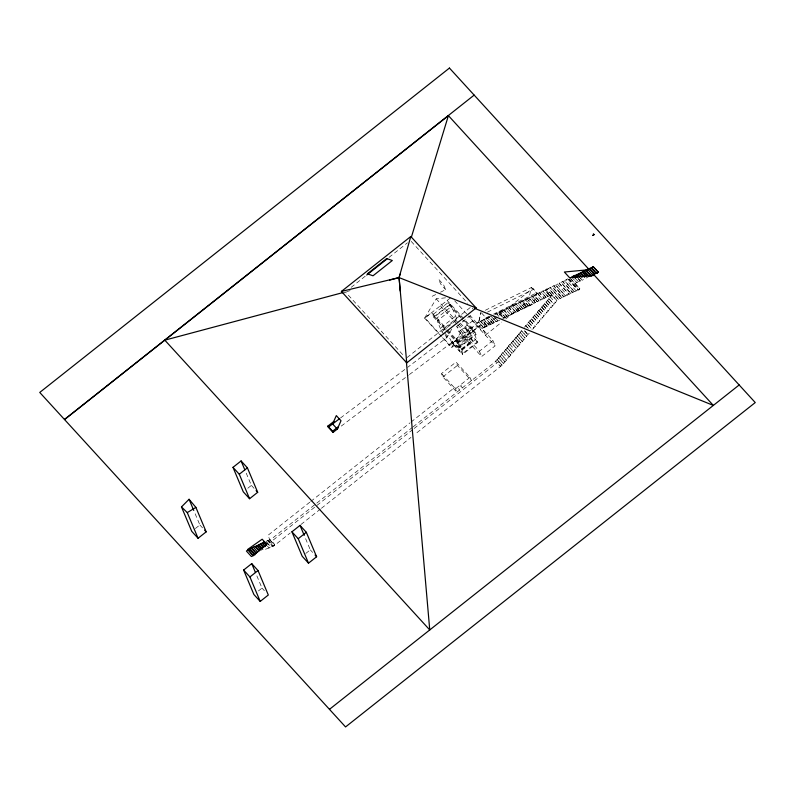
<?xml version="1.0" encoding="UTF-8"?>
<svg xmlns="http://www.w3.org/2000/svg" width="795" height="795" viewBox="0 0 795 795"><rect width="100%" height="100%" fill="white"/><g stroke="black" fill="none" stroke-linecap="round" stroke-linejoin="round"><path stroke-width="0.6" stroke-dasharray="3.98 2.98" d="M489.233 316.251L485.934 317.881L483.678 327.828L502.629 318.706M503.752 318.169L533.852 303.68L536.396 292.938L533.534 289.34L531.418 287.492L528.874 298.234L495.424 314.333M451.719 329.11L446.919 337.507L407.587 367.389M445.548 297.817L436.197 298.831L424.6 318.109L431.745 312.544L446.84 329.05M442.497 337.676L451.56 347.594L463.157 328.315L478.342 326.675L468.543 315.953M485.417 335.222L501.814 322.064M505.68 318.964L537.519 293.425L542.677 299.278L544.277 298.016L539.298 292.57L537.698 293.832M343.341 293.544L345.378 291.934L404.426 356.518M351.201 287.323L365.75 275.805M389.023 257.371L407.457 242.783M450.526 297.837L424.957 317.921L441.573 336.096M445.498 329.995L433.732 317.116L432.679 314.76L448.012 302.627L461.448 317.314M433.732 317.116L449.066 304.972L448.012 302.627M407.06 357.571L471.077 306.88L473.085 309.086M441.781 331.803L457.115 319.66L452.544 308.778L437.21 320.922L441.781 331.803L443.988 334.248M195.361 528.526L199.863 524.958L194.228 511.563M247.782 488.259L251.379 485.407L245.307 470.948M456.728 326.387L470.183 315.665L472.439 321.031L495.136 345.855L481.661 356.518L458.963 331.694L456.708 326.338L479.425 351.211L492.9 340.528L470.203 315.714M458.963 331.694L472.439 321.031M455.952 339.018L471.286 326.884M476.94 323.108L478.54 321.836L483.688 327.699L485.288 326.427L480.309 320.981L467.48 330.998M447.078 300.401L472.001 327.659L449.881 345.179L442.398 337M487.067 325.572L485.467 326.844L480.488 321.399L482.088 320.127L487.236 325.99L488.836 324.718L483.857 319.272L482.257 320.544L487.236 325.99M456.887 341.244L472.22 329.1M490.614 323.863L489.014 325.135L484.036 319.689L485.636 318.417L490.783 324.281L492.383 323.009L487.405 317.563L485.805 318.835L490.783 324.281M494.162 322.154L492.562 323.426L487.583 317.98L489.183 316.708L494.331 322.571L495.931 321.299L491.787 316.768M494.331 322.571L489.352 317.125L490.952 315.853M481.045 324.847L469.915 333.661L451.61 342.645L409.236 374.684M494.679 314.562L496.279 313.29L498.763 316.012M498.942 316.43L496.448 313.707L498.048 312.435L503.205 318.298L505.004 316.877L500.025 311.421L498.048 312.435M501.824 310.626L498.932 312.912L503.911 318.358L506.803 316.072L501.824 310.626L506.972 316.48L508.571 315.217L503.593 309.772L501.993 311.034M474.973 332.111L476.016 334.457L460.683 346.6L459.639 344.245L474.973 332.111L462.273 318.219M510.519 314.77L508.75 315.625L503.772 310.179L505.372 308.917L510.519 314.77L512.119 313.508L507.14 308.062L505.372 308.917M459.172 346.083L469.885 337.607L472.916 340.926L462.203 349.403L459.172 346.083L461.845 349.442L462.511 354.471L477.845 342.327L473.273 331.455L457.94 343.589L462.511 354.471L451.61 342.645L450.497 339.415L444.157 332.489M481.919 328.554L483.519 327.282M470.501 338.282L459.52 346.898L451.61 342.645L470.223 338.422L472.548 340.966L461.845 349.442L451.61 342.645M515.667 311.799L514.067 313.061L509.088 307.615L510.688 306.353L515.846 312.206L517.446 310.944L512.467 305.499L510.867 306.761L515.846 312.206M519.215 310.09L517.615 311.352L512.636 305.906L514.236 304.644L519.393 310.497L520.993 309.235L516.015 303.789L514.415 305.051L519.393 310.497M522.762 308.38L521.162 309.643L516.184 304.197L517.784 302.935L522.941 308.788L524.541 307.526L519.562 302.08L517.962 303.342L522.941 308.788M526.31 306.671L524.71 307.933L519.731 302.488L521.331 301.226L526.489 307.079L528.287 305.658L523.309 300.212L521.51 301.633L526.489 307.079M461.617 348.806L472.319 340.33M491.131 316.271L496.11 321.717L497.71 320.445L493.556 315.913M525.107 299.407L522.216 301.693L527.194 307.138L530.086 304.853L525.107 299.407L530.255 305.26L533.634 303.143L528.655 297.698L525.276 299.814M535.403 302.289L533.803 303.551L528.824 298.105L530.424 296.843L535.582 302.696L537.181 301.434L532.203 295.988L530.593 297.25L535.582 302.696M538.95 300.58L537.35 301.842L532.372 296.396L533.972 295.134L539.129 300.987L542.498 298.87L532.829 288.287L480.597 329.945L478.361 324.638M539.129 300.987L534.151 295.541L535.75 294.279L540.898 300.132M537.519 293.425L535.75 294.279M507.14 308.062L512.298 313.916L513.898 312.654L509.088 307.615M546.046 297.161L544.446 298.423L539.467 292.977L541.067 291.715L546.225 297.569L547.825 296.306L542.846 290.861L541.246 292.123L546.225 297.569M549.593 295.452L547.994 296.714L543.015 291.268L544.615 290.006L549.772 295.859L551.571 294.438L546.592 288.992L544.794 290.413L549.772 295.859M558.517 299.496L548.56 288.605L550.16 287.333L560.117 298.224L558.517 299.496L548.381 288.188L545.499 290.473L550.478 295.919M411.045 422.046L454.839 387.364L456.877 392.193L442.904 376.919L441.503 373.571L456.042 362.063L470.004 377.337L471.415 380.676L457.443 365.402L456.042 362.063M561.896 297.37L560.296 298.642L550.329 287.75L551.929 286.478L562.065 297.787L563.665 296.515L553.708 285.624L552.108 286.896L562.065 297.787M565.444 295.661L563.844 296.933L553.877 286.041L555.476 284.769L565.613 296.078L568.991 293.951L559.024 283.06L555.655 285.186L565.613 296.078M570.76 293.097L569.16 294.369L559.203 283.477L560.803 282.205L570.939 293.514L572.539 292.242L562.582 281.351L560.972 282.623L570.939 293.514M574.308 291.387L572.708 292.659L562.751 281.768L564.351 280.496L574.487 291.805L576.256 290.95L577.856 289.678L568.733 279.691M442.904 376.919L457.443 365.402M574.487 291.805L564.52 280.913L566.129 279.641L576.256 290.95M567.898 278.787L566.129 279.641M550.468 295.919L551.77 294.905M548.898 298.88L527.135 323.863L532.292 329.726L553.877 304.326L548.729 298.463L551.959 295.362L551.571 294.438M575.043 283.686L576.653 282.414L574.159 279.691M571.844 277.385L576.822 282.831L578.422 281.559L575.103 277.932M574.447 277.435L578.591 281.977L580.201 280.705L577.707 277.982M577.876 278.399L580.37 281.122L581.97 279.85L580.31 278.041M553.877 304.326L558.348 299.079M580.479 278.449L582.149 280.267L589.065 276.431M527.542 327.779L525.714 325.543L527.314 324.281M524.283 327.222L525.883 325.96M525.157 338.123L520.178 332.678L521.431 330.581L526.578 336.444L502.142 365.203L414.871 434.299M523.726 339.803L518.747 334.357L520.178 332.678M522.305 341.482L517.316 336.037L518.747 334.357M520.874 343.162L515.895 337.716L517.316 336.037M519.463 344.891L514.484 339.445L515.895 337.716M517.833 346.729L512.855 341.284L514.484 339.445M516.412 348.409L511.423 342.963L512.855 341.284M309.812 502.192L267.955 535.333L269.992 540.163L412.098 427.64M310.785 501.426L410.071 422.811M568.067 279.204L578.035 290.096L579.833 288.665L569.876 277.773M513.55 351.768L508.403 345.904L511.423 342.963M579.833 288.665L578.74 290.155L568.783 279.254M512.129 353.447L507.15 348.001L508.571 346.322M470.004 377.337L455.465 388.844L441.503 373.571M510.698 355.127L505.719 349.681L507.15 348.001M509.277 356.806L504.288 351.36L505.719 349.681M506.415 360.165L501.267 354.302L504.288 351.36M504.994 361.844L500.015 356.399L501.436 354.719M265.937 541.663L267.537 540.391L272.685 546.254L274.484 544.833L269.505 539.378L267.706 540.809L272.685 546.254M503.563 363.524L498.584 358.078L500.015 356.399M526.409 336.037L529.44 333.085M502.142 365.203L497.153 359.757L498.584 358.078M269.505 539.378L268.412 540.868L273.391 546.314L290.255 532.958M497.153 359.757L495.553 361.029L500.542 366.475L498.515 361.655L413.817 428.714M413.072 426.875L495.841 361.337M412.844 429.489L272.655 540.481L274.682 545.291L269.704 539.845M267.478 546.145L269.137 547.964L270.737 546.702L266.593 542.16M266.762 542.568L270.916 547.109L272.516 545.847M300.967 524.481L320.435 509.068M321.409 508.293L410.975 437.389M258.405 590.963L262.012 588.111L256.397 574.755M305.807 553.429L310.308 549.862L304.704 536.516M451.56 347.594L478.342 326.675M340.498 417.991L405.609 368.88M341.244 426.1L408.252 375.429M485.347 310.269L531.418 287.492M487.464 312.117L533.534 289.34M493.616 314.085L536.396 292.938M432.132 296.306L436.296 294.269M440.45 292.222L445.657 289.678L443.66 284.938L438.631 279.224L440.619 283.954L445.657 289.678M489.849 317.016L478.699 322.382L480.955 312.435L478.65 322.223L483.688 327.699M346.57 291.616L350.148 290.652M481.661 313.051L485.934 317.881M570.899 279.144L580.032 289.132M569.21 278.916L579.167 289.817M557.255 283.914L567.392 295.223M556.748 300.351L546.592 288.992M551.959 295.362L556.937 300.808M545.927 290.135L550.905 295.581M550.15 296.783L555.308 302.647M548.729 298.463L553.708 303.909M547.298 300.142L552.277 305.598M547.477 300.56L552.455 306.005M545.877 301.822L550.856 307.277M546.046 302.239L551.024 307.685M544.446 303.501L549.424 308.957M544.615 303.919L549.603 309.364M543.015 305.181L548.003 310.636M543.194 305.598L548.172 311.044M541.594 306.86L546.572 312.316M541.763 307.277L546.741 312.723M540.163 308.549L545.141 313.995M540.342 308.957L545.32 314.403M538.742 310.229L543.72 315.675M538.911 310.636L543.889 316.082M526.876 298.552L532.034 304.406M537.311 311.908L542.289 317.354M537.48 312.316L542.468 317.762M535.88 313.588L540.868 319.034M536.059 313.995L541.037 319.441M522.643 301.355L527.622 306.8M534.459 315.267L539.437 320.713M534.628 315.675L539.606 321.12M533.028 316.937L538.006 322.392M533.216 317.404L538.195 322.849M531.418 318.825L536.396 324.271M531.587 319.242L536.575 324.688M529.987 320.504L534.975 325.95M530.166 320.922L535.144 326.367M528.566 322.184L533.544 327.629M528.735 322.601L533.713 328.047M527.135 323.863L532.113 329.319M525.714 325.543L529.858 330.084M524.511 330.72L527.84 334.357M524.69 331.137L528.009 334.765M521.6 330.998L526.578 336.444M520 332.27L524.978 337.716M499.359 312.564L504.338 318.02M518.579 333.95L523.557 339.395M517.148 335.629L522.126 341.075M515.716 337.309L520.705 342.754M493.735 316.321L497.71 320.445M514.285 338.978L519.274 344.434M512.686 340.866L517.664 346.312M511.255 342.546L516.233 347.991M509.824 344.225L514.981 350.088M508.403 345.904L513.381 351.35M411.194 241.382L467.748 303.243M506.972 347.584L511.95 353.03M505.55 349.263L510.529 354.719M504.119 350.943L509.098 356.399M502.688 352.622L507.846 358.485M454.651 300.768L467.728 315.059M501.267 354.302L506.246 359.757M499.836 355.981L504.815 361.437M498.415 357.671L503.394 363.116M449.066 304.972L460.832 317.851M461.666 318.755L476.016 334.457M496.984 359.35L501.963 364.796M460.235 323.078L477.845 342.327M436.197 298.831L458.258 322.949M459.073 323.843L463.157 328.315M440.291 305.777L456.906 323.953M457.731 324.857L465.214 333.035M447.665 329.955L456.668 339.803L457.602 342.029L472.936 329.885L472.001 327.659M432.679 314.76L446.114 329.458M446.939 330.362L459.639 344.245M446.333 330.899L460.683 346.6M445.26 335.261L446.919 337.507L444.713 335.063M424.48 317.98L441.682 336.782M251.379 485.407L254.529 488.855M310.308 549.862L312.673 552.455M268.849 540.53L273.828 545.976M262.012 588.111L264.377 590.695M199.863 524.958L203.023 528.407M528.287 305.658L528.486 306.115L523.309 300.212M505.004 316.877L505.203 317.334L500.025 311.421M492.9 340.538L495.136 345.855M483.469 330.223L485.705 335.54M479.405 351.161L481.661 356.518M467.261 330.76L465.83 327.351L468.802 330.601L472.548 340.966L472.29 340.25M469.885 337.607L470.223 338.422M462.173 387.99L461.14 385.515L458.377 387.692L459.421 390.176M269.137 547.964L265.421 549.266M461.587 348.727L461.845 349.442M450.566 304.207L435.233 316.35L436.167 318.576L451.5 306.433L450.566 304.207M455.058 316.569L441.483 327.311L442.706 330.223L456.28 319.481L455.058 316.569M475.788 339.236L462.213 349.989L463.445 352.91L477.02 342.168L475.788 339.236M458.675 348.359L452.087 341.154L453.309 344.056L459.898 351.271L458.675 348.359"/><path stroke-width="1.19" d="M400.233 291.05L399.06 277.594L410.796 236.493L476.125 307.943L406.742 362.878L341.413 291.427L410.796 236.493M406.742 362.878L399.06 277.594L400.114 274.116M411.442 236.94L448.4 115.633L64.534 419.561M333.035 432.401L332.548 431.248L338.501 426.617L337.309 429.081L332.608 423.944L336.315 415.596L341.015 420.734L337.309 429.081L333.035 432.401L328.335 427.263L327.848 426.11L333.9 421.439L332.608 423.944L328.335 427.263M181.479 506.912L189.071 499.28L195.888 507.389L206.173 531.855L198.064 538.275L191.764 531.378L181.479 506.912L187.272 512.586L198.064 538.275M64.465 419.482L474.158 95.102M366.714 275.04L387.085 258.912M232.995 467.351L241.094 460.941L247.404 467.838L257.689 492.304L249.58 498.723L243.28 491.827L232.995 467.351L239.295 474.247L249.58 498.723M239.295 474.247L247.404 467.838M594.024 234.585L593.368 233.959L594.064 234.545L592.841 235.419L593.388 235.091M592.901 235.479L594.064 234.545M575.103 277.932L573.443 276.113L571.665 276.968M576.872 277.077L575.212 275.259L573.443 276.113M577.051 277.495L575.391 275.676L576.991 274.404L579.476 277.127M578.82 276.64L577.16 274.822L578.76 273.55L582.089 277.187M581.423 276.69L578.939 273.967L580.539 272.695L584.693 277.236M584.027 276.74L580.708 273.112L582.308 271.84L586.462 276.382M585.806 275.885L582.487 272.258L584.087 270.986L589.065 276.431M588.409 275.945L584.255 271.403L585.855 270.131L591.013 275.994L594.392 273.868L589.403 268.422L586.034 270.548L591.013 275.994M596.161 273.013L594.561 274.285L589.582 268.839L591.182 267.567L596.339 273.43L598.138 272.009L593.159 266.554L591.351 267.985L596.339 273.43M592.066 268.044L593.159 266.554M597.045 273.49L598.138 272.009M248.189 550.21L249.789 548.938L254.778 554.393L253.178 555.655L248.02 549.792L246.42 551.064L251.399 556.51L253.178 555.655M254.947 554.801L249.968 549.355L251.568 548.083L256.547 553.539M255.891 553.042L251.737 548.5L253.347 547.228L257.669 552.187M259.269 550.915L255.116 546.374L253.347 547.228M258.613 550.418L255.284 546.791L256.894 545.519L261.038 550.061M260.382 549.564L257.063 545.936L258.663 544.664L262.817 549.206M262.161 548.709L258.832 545.082L260.442 543.81L263.761 547.447M263.105 546.95L260.611 544.227L262.211 542.955L265.53 546.592M264.874 546.095L262.38 543.373L263.99 542.101L266.474 544.823M243.618 570.055L251.727 563.635L258.027 570.532L268.312 595.008L260.213 601.418L253.903 594.521L243.618 570.055L249.928 576.951L260.213 601.418M291.914 531.815L300.023 525.396L306.323 532.292L316.619 556.758L308.51 563.178L302.209 556.281L291.914 531.815L298.224 538.712L308.51 563.178M249.928 576.951L258.027 570.532M298.224 538.712L306.323 532.292M329.468 709.339L739.171 384.969M332.608 423.944L339.515 418.736M187.272 512.586L195.888 507.389M342.983 292.57L164.813 340.161L429.747 629.948L406.305 360.811M389.51 280.138L399.06 277.594L476.125 307.943M341.413 291.427L399.06 277.594M589.244 269.684L564.37 272.019L569.588 277.723L594.461 275.388M474.526 308.281L713.334 405.42L592.971 273.758M593.348 267.021L598.327 272.466M448.33 115.553L588.409 268.78M587.634 269.276L592.792 275.14M327.848 426.11L332.548 431.248M256.109 490.585L257.689 492.304M315.039 555.039L316.619 556.758M266.653 545.241L263.99 542.101M204.593 530.136L206.173 531.855M300.023 525.396L304.237 535.403M241.094 460.941L244.84 469.835M251.727 563.635L255.463 572.539M189.071 499.28L193.761 510.44M266.822 544.297L253.148 555.397L247.692 549.434L262.171 539.219L266.822 544.297M449.443 68.062L39.75 392.442L345.557 726.938L755.25 402.558L449.443 68.062M386.688 258.544L367.389 273.828L373.014 275.786L392.313 260.512L386.688 258.544"/></g></svg>
